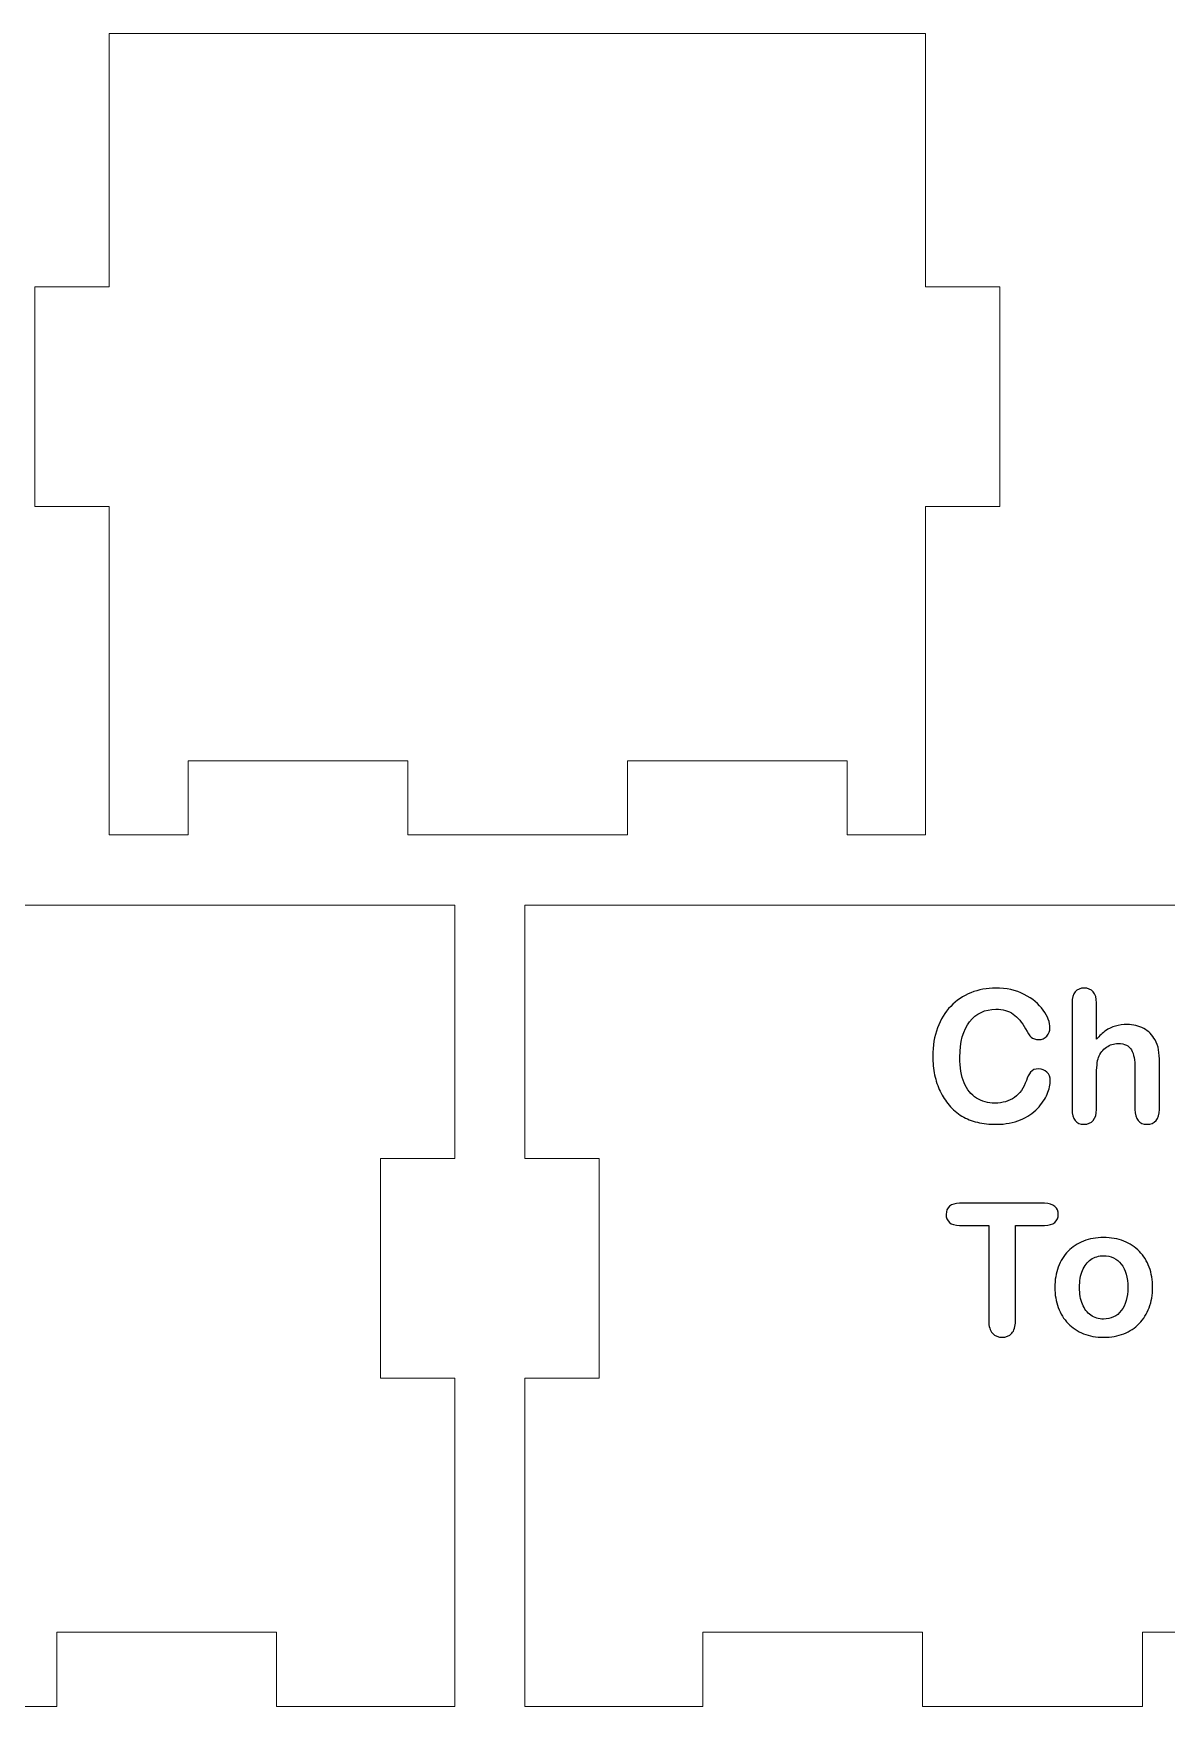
# Model space of a CAD drawing. Header units: inches. Extents: x -11.2 to 11.8, y -8.6 to 8.5.
# Drawn here: x -9.508 to -7.6, y 0.736 to 3.554 of the extents above; entities that cross this region are included whole.
import ezdxf

# ---------------------------------------------------------------- set-up
doc = ezdxf.new("R2010")
doc.units = ezdxf.units.IN
doc.header["$MEASUREMENT"] = 0
doc.layers.add('Tiny token holder', color=7, linetype='Continuous')

msp = doc.modelspace()

# ---------------------------------------------------------------- linework, layer by layer
at = {"layer": 'Tiny token holder', "color": 240, "lineweight": 9}
for points, knots in [([(-8.0055, 2.3291), (-8.0055, 2.3291), (-8.0055, 2.7571), (-8.0055, 2.7571), (-8.0055, 2.7571), (-8.0055, 2.7571), (-7.8805, 2.7571), (-7.8805, 2.7571), (-7.8805, 2.7571), (-7.8805, 2.7571), (-7.8805, 3.1271), (-7.8805, 3.1271), (-7.8805, 3.1271), (-7.8805, 3.1271), (-8.0055, 3.1271), (-8.0055, 3.1271), (-8.0055, 3.1271), (-8.0055, 3.1271), (-8.0055, 3.5541), (-8.0055, 3.5541), (-8.0055, 3.5541), (-8.0055, 3.5541), (-9.3805, 3.5541), (-9.3805, 3.5541), (-9.3805, 3.5541), (-9.3805, 3.5541), (-9.3805, 3.1271), (-9.3805, 3.1271), (-9.3805, 3.1271), (-9.3805, 3.1271), (-9.5055, 3.1271), (-9.5055, 3.1271), (-9.5055, 3.1271), (-9.5055, 3.1271), (-9.5055, 2.7571), (-9.5055, 2.7571), (-9.5055, 2.7571), (-9.5055, 2.7571), (-9.3805, 2.7571), (-9.3805, 2.7571), (-9.3805, 2.7571), (-9.3805, 2.7571), (-9.3805, 2.3291), (-9.3805, 2.3291), (-9.3805, 2.3291), (-9.3805, 2.3291), (-9.3805, 2.2041), (-9.3805, 2.2041), (-9.3805, 2.2041), (-9.3805, 2.2041), (-9.2475, 2.2041), (-9.2475, 2.2041), (-9.2475, 2.2041), (-9.2475, 2.2041), (-9.2475, 2.3291), (-9.2475, 2.3291), (-9.2475, 2.3291), (-9.2475, 2.3291), (-8.8775, 2.3291), (-8.8775, 2.3291), (-8.8775, 2.3291), (-8.8775, 2.3291), (-8.8775, 2.2041), (-8.8775, 2.2041), (-8.8775, 2.2041), (-8.8775, 2.2041), (-8.5075, 2.2041), (-8.5075, 2.2041), (-8.5075, 2.2041), (-8.5075, 2.2041), (-8.5075, 2.3291), (-8.5075, 2.3291), (-8.5075, 2.3291), (-8.5075, 2.3291), (-8.1375, 2.3291), (-8.1375, 2.3291), (-8.1375, 2.3291), (-8.1375, 2.3291), (-8.1375, 2.2041), (-8.1375, 2.2041), (-8.1375, 2.2041), (-8.1375, 2.2041), (-8.0055, 2.2041), (-8.0055, 2.2041), (-8.0055, 2.2041), (-8.0055, 2.2041), (-8.0055, 2.3291), (-8.0055, 2.3291)], [0, 0, 0, 0, 0.043478, 0.043478, 0.043478, 0.043478, 0.086957, 0.086957, 0.086957, 0.086957, 0.130435, 0.130435, 0.130435, 0.130435, 0.173913, 0.173913, 0.173913, 0.173913, 0.217391, 0.217391, 0.217391, 0.217391, 0.26087, 0.26087, 0.26087, 0.26087, 0.304348, 0.304348, 0.304348, 0.304348, 0.347826, 0.347826, 0.347826, 0.347826, 0.391304, 0.391304, 0.391304, 0.391304, 0.434783, 0.434783, 0.434783, 0.434783, 0.478261, 0.478261, 0.478261, 0.478261, 0.521739, 0.521739, 0.521739, 0.521739, 0.565217, 0.565217, 0.565217, 0.565217, 0.608696, 0.608696, 0.608696, 0.608696, 0.652174, 0.652174, 0.652174, 0.652174, 0.695652, 0.695652, 0.695652, 0.695652, 0.73913, 0.73913, 0.73913, 0.73913, 0.782609, 0.782609, 0.782609, 0.782609, 0.826087, 0.826087, 0.826087, 0.826087, 0.869565, 0.869565, 0.869565, 0.869565, 0.913043, 0.913043, 0.913043, 0.913043, 1, 1, 1, 1]), ([(-10.9485, 0.8611), (-10.9485, 0.8611), (-10.5785, 0.8611), (-10.5785, 0.8611), (-10.5785, 0.8611), (-10.5785, 0.8611), (-10.5785, 0.7361), (-10.5785, 0.7361), (-10.5785, 0.7361), (-10.5785, 0.7361), (-10.2085, 0.7361), (-10.2085, 0.7361), (-10.2085, 0.7361), (-10.2085, 0.7361), (-10.2085, 0.8611), (-10.2085, 0.8611), (-10.2085, 0.8611), (-10.2085, 0.8611), (-9.8385, 0.8611), (-9.8385, 0.8611), (-9.8385, 0.8611), (-9.8385, 0.8611), (-9.8385, 0.7361), (-9.8385, 0.7361), (-9.8385, 0.7361), (-9.8385, 0.7361), (-9.4685, 0.7361), (-9.4685, 0.7361), (-9.4685, 0.7361), (-9.4685, 0.7361), (-9.4685, 0.8611), (-9.4685, 0.8611), (-9.4685, 0.8611), (-9.4685, 0.8611), (-9.0985, 0.8611), (-9.0985, 0.8611), (-9.0985, 0.8611), (-9.0985, 0.8611), (-9.0985, 0.7361), (-9.0985, 0.7361), (-9.0985, 0.7361), (-9.0985, 0.7361), (-8.9235, 0.7361), (-8.9235, 0.7361), (-8.9235, 0.7361), (-8.9235, 0.7361), (-8.7985, 0.7361), (-8.7985, 0.7361), (-8.7985, 0.7361), (-8.7985, 0.7361), (-8.7985, 0.8611), (-8.7985, 0.8611), (-8.7985, 0.8611), (-8.7985, 0.8611), (-8.7985, 1.2891), (-8.7985, 1.2891), (-8.7985, 1.2891), (-8.7985, 1.2891), (-8.9235, 1.2891), (-8.9235, 1.2891), (-8.9235, 1.2891), (-8.9235, 1.2891), (-8.9235, 1.6591), (-8.9235, 1.6591), (-8.9235, 1.6591), (-8.9235, 1.6591), (-8.7985, 1.6591), (-8.7985, 1.6591), (-8.7985, 1.6591), (-8.7985, 1.6591), (-8.7985, 2.0861), (-8.7985, 2.0861), (-8.7985, 2.0861), (-8.7985, 2.0861), (-8.9235, 2.0861), (-8.9235, 2.0861), (-8.9235, 2.0861), (-8.9235, 2.0861), (-11.1235, 2.0861), (-11.1235, 2.0861), (-11.1235, 2.0861), (-11.1235, 2.0861), (-11.2485, 2.0861), (-11.2485, 2.0861), (-11.2485, 2.0861), (-11.2485, 2.0861), (-11.2485, 1.6591), (-11.2485, 1.6591), (-11.2485, 1.6591), (-11.2485, 1.6591), (-11.1235, 1.6591), (-11.1235, 1.6591), (-11.1235, 1.6591), (-11.1235, 1.6591), (-11.1235, 1.2891), (-11.1235, 1.2891), (-11.1235, 1.2891), (-11.1235, 1.2891), (-11.2485, 1.2891), (-11.2485, 1.2891), (-11.2485, 1.2891), (-11.2485, 1.2891), (-11.2485, 0.8611), (-11.2485, 0.8611), (-11.2485, 0.8611), (-11.2485, 0.8611), (-11.2485, 0.7361), (-11.2485, 0.7361), (-11.2485, 0.7361), (-11.2485, 0.7361), (-11.1235, 0.7361), (-11.1235, 0.7361), (-11.1235, 0.7361), (-11.1235, 0.7361), (-10.9485, 0.7361), (-10.9485, 0.7361), (-10.9485, 0.7361), (-10.9485, 0.7361), (-10.9485, 0.8611), (-10.9485, 0.8611)], [0, 0, 0, 0, 0.032258, 0.032258, 0.032258, 0.032258, 0.064516, 0.064516, 0.064516, 0.064516, 0.096774, 0.096774, 0.096774, 0.096774, 0.129032, 0.129032, 0.129032, 0.129032, 0.16129, 0.16129, 0.16129, 0.16129, 0.193548, 0.193548, 0.193548, 0.193548, 0.225806, 0.225806, 0.225806, 0.225806, 0.258065, 0.258065, 0.258065, 0.258065, 0.290323, 0.290323, 0.290323, 0.290323, 0.322581, 0.322581, 0.322581, 0.322581, 0.354839, 0.354839, 0.354839, 0.354839, 0.387097, 0.387097, 0.387097, 0.387097, 0.419355, 0.419355, 0.419355, 0.419355, 0.451613, 0.451613, 0.451613, 0.451613, 0.483871, 0.483871, 0.483871, 0.483871, 0.516129, 0.516129, 0.516129, 0.516129, 0.548387, 0.548387, 0.548387, 0.548387, 0.580645, 0.580645, 0.580645, 0.580645, 0.612903, 0.612903, 0.612903, 0.612903, 0.645161, 0.645161, 0.645161, 0.645161, 0.677419, 0.677419, 0.677419, 0.677419, 0.709677, 0.709677, 0.709677, 0.709677, 0.741935, 0.741935, 0.741935, 0.741935, 0.774194, 0.774194, 0.774194, 0.774194, 0.806452, 0.806452, 0.806452, 0.806452, 0.83871, 0.83871, 0.83871, 0.83871, 0.870968, 0.870968, 0.870968, 0.870968, 0.903226, 0.903226, 0.903226, 0.903226, 0.935484, 0.935484, 0.935484, 0.935484, 1, 1, 1, 1]), ([(-8.3805, 0.8611), (-8.3805, 0.8611), (-8.0105, 0.8611), (-8.0105, 0.8611), (-8.0105, 0.8611), (-8.0105, 0.8611), (-8.0105, 0.7361), (-8.0105, 0.7361), (-8.0105, 0.7361), (-8.0105, 0.7361), (-7.6405, 0.7361), (-7.6405, 0.7361), (-7.6405, 0.7361), (-7.6405, 0.7361), (-7.6405, 0.8611), (-7.6405, 0.8611), (-7.6405, 0.8611), (-7.6405, 0.8611), (-7.2705, 0.8611), (-7.2705, 0.8611), (-7.2705, 0.8611), (-7.2705, 0.8611), (-7.2705, 0.7361), (-7.2705, 0.7361), (-7.2705, 0.7361), (-7.2705, 0.7361), (-6.9005, 0.7361), (-6.9005, 0.7361), (-6.9005, 0.7361), (-6.9005, 0.7361), (-6.9005, 0.8611), (-6.9005, 0.8611), (-6.9005, 0.8611), (-6.9005, 0.8611), (-6.5305, 0.8611), (-6.5305, 0.8611), (-6.5305, 0.8611), (-6.5305, 0.8611), (-6.5305, 0.7361), (-6.5305, 0.7361), (-6.5305, 0.7361), (-6.5305, 0.7361), (-6.3555, 0.7361), (-6.3555, 0.7361), (-6.3555, 0.7361), (-6.3555, 0.7361), (-6.2305, 0.7361), (-6.2305, 0.7361), (-6.2305, 0.7361), (-6.2305, 0.7361), (-6.2305, 0.8611), (-6.2305, 0.8611), (-6.2305, 0.8611), (-6.2305, 0.8611), (-6.2305, 1.2891), (-6.2305, 1.2891), (-6.2305, 1.2891), (-6.2305, 1.2891), (-6.3555, 1.2891), (-6.3555, 1.2891), (-6.3555, 1.2891), (-6.3555, 1.2891), (-6.3555, 1.6591), (-6.3555, 1.6591), (-6.3555, 1.6591), (-6.3555, 1.6591), (-6.2305, 1.6591), (-6.2305, 1.6591), (-6.2305, 1.6591), (-6.2305, 1.6591), (-6.2305, 2.0861), (-6.2305, 2.0861), (-6.2305, 2.0861), (-6.2305, 2.0861), (-6.3555, 2.0861), (-6.3555, 2.0861), (-6.3555, 2.0861), (-6.3555, 2.0861), (-8.5555, 2.0861), (-8.5555, 2.0861), (-8.5555, 2.0861), (-8.5555, 2.0861), (-8.6805, 2.0861), (-8.6805, 2.0861), (-8.6805, 2.0861), (-8.6805, 2.0861), (-8.6805, 1.6591), (-8.6805, 1.6591), (-8.6805, 1.6591), (-8.6805, 1.6591), (-8.5555, 1.6591), (-8.5555, 1.6591), (-8.5555, 1.6591), (-8.5555, 1.6591), (-8.5555, 1.2891), (-8.5555, 1.2891), (-8.5555, 1.2891), (-8.5555, 1.2891), (-8.6805, 1.2891), (-8.6805, 1.2891), (-8.6805, 1.2891), (-8.6805, 1.2891), (-8.6805, 0.8611), (-8.6805, 0.8611), (-8.6805, 0.8611), (-8.6805, 0.8611), (-8.6805, 0.7361), (-8.6805, 0.7361), (-8.6805, 0.7361), (-8.6805, 0.7361), (-8.5555, 0.7361), (-8.5555, 0.7361), (-8.5555, 0.7361), (-8.5555, 0.7361), (-8.3805, 0.7361), (-8.3805, 0.7361), (-8.3805, 0.7361), (-8.3805, 0.7361), (-8.3805, 0.8611), (-8.3805, 0.8611)], [0, 0, 0, 0, 0.032258, 0.032258, 0.032258, 0.032258, 0.064516, 0.064516, 0.064516, 0.064516, 0.096774, 0.096774, 0.096774, 0.096774, 0.129032, 0.129032, 0.129032, 0.129032, 0.16129, 0.16129, 0.16129, 0.16129, 0.193548, 0.193548, 0.193548, 0.193548, 0.225806, 0.225806, 0.225806, 0.225806, 0.258065, 0.258065, 0.258065, 0.258065, 0.290323, 0.290323, 0.290323, 0.290323, 0.322581, 0.322581, 0.322581, 0.322581, 0.354839, 0.354839, 0.354839, 0.354839, 0.387097, 0.387097, 0.387097, 0.387097, 0.419355, 0.419355, 0.419355, 0.419355, 0.451613, 0.451613, 0.451613, 0.451613, 0.483871, 0.483871, 0.483871, 0.483871, 0.516129, 0.516129, 0.516129, 0.516129, 0.548387, 0.548387, 0.548387, 0.548387, 0.580645, 0.580645, 0.580645, 0.580645, 0.612903, 0.612903, 0.612903, 0.612903, 0.645161, 0.645161, 0.645161, 0.645161, 0.677419, 0.677419, 0.677419, 0.677419, 0.709677, 0.709677, 0.709677, 0.709677, 0.741935, 0.741935, 0.741935, 0.741935, 0.774194, 0.774194, 0.774194, 0.774194, 0.806452, 0.806452, 0.806452, 0.806452, 0.83871, 0.83871, 0.83871, 0.83871, 0.870968, 0.870968, 0.870968, 0.870968, 0.903226, 0.903226, 0.903226, 0.903226, 0.935484, 0.935484, 0.935484, 0.935484, 1, 1, 1, 1])]:
    msp.add_open_spline(points, degree=3, knots=knots, dxfattribs=at)
at = {"layer": 'Tiny token holder', "color": 250}
for points, knots in [([(-7.7956, 1.7907), (-7.7956, 1.7836), (-7.7973, 1.7759), (-7.8008, 1.7677), (-7.8008, 1.7677), (-7.8042, 1.7595), (-7.8097, 1.7514), (-7.8172, 1.7435), (-7.8172, 1.7435), (-7.8247, 1.7356), (-7.8342, 1.7292), (-7.8458, 1.7242), (-7.8458, 1.7242), (-7.8574, 1.7193), (-7.871, 1.7168), (-7.8864, 1.7168), (-7.8864, 1.7168), (-7.8981, 1.7168), (-7.9087, 1.7179), (-7.9183, 1.7201), (-7.9183, 1.7201), (-7.9279, 1.7224), (-7.9366, 1.7258), (-7.9444, 1.7305), (-7.9444, 1.7305), (-7.9522, 1.7352), (-7.9595, 1.7414), (-7.966, 1.749), (-7.966, 1.749), (-7.9719, 1.756), (-7.9769, 1.7637), (-7.981, 1.7724), (-7.981, 1.7724), (-7.9851, 1.781), (-7.9882, 1.7902), (-7.9903, 1.8), (-7.9903, 1.8), (-7.9924, 1.8098), (-7.9934, 1.8202), (-7.9934, 1.8312), (-7.9934, 1.8312), (-7.9934, 1.849), (-7.9908, 1.8651), (-7.9856, 1.8792), (-7.9856, 1.8792), (-7.9804, 1.8933), (-7.9729, 1.9054), (-7.9633, 1.9154), (-7.9633, 1.9154), (-7.9536, 1.9255), (-7.9423, 1.9331), (-7.9292, 1.9384), (-7.9292, 1.9384), (-7.9162, 1.9436), (-7.9023, 1.9462), (-7.8876, 1.9462), (-7.8876, 1.9462), (-7.8696, 1.9462), (-7.8536, 1.9427), (-7.8396, 1.9355), (-7.8396, 1.9355), (-7.8256, 1.9284), (-7.8148, 1.9195), (-7.8074, 1.9089), (-7.8074, 1.9089), (-7.7999, 1.8984), (-7.7961, 1.8885), (-7.7961, 1.8791), (-7.7961, 1.8791), (-7.7961, 1.8739), (-7.798, 1.8694), (-7.8016, 1.8654), (-7.8016, 1.8654), (-7.8052, 1.8615), (-7.8096, 1.8595), (-7.8148, 1.8595), (-7.8148, 1.8595), (-7.8205, 1.8595), (-7.8249, 1.8609), (-7.8277, 1.8636), (-7.8277, 1.8636), (-7.8306, 1.8664), (-7.8338, 1.8711), (-7.8373, 1.8777), (-7.8373, 1.8777), (-7.8432, 1.8887), (-7.8501, 1.8969), (-7.858, 1.9024), (-7.858, 1.9024), (-7.8659, 1.9078), (-7.8757, 1.9106), (-7.8873, 1.9106), (-7.8873, 1.9106), (-7.9058, 1.9106), (-7.9205, 1.9036), (-7.9314, 1.8896), (-7.9314, 1.8896), (-7.9424, 1.8755), (-7.9478, 1.8556), (-7.9478, 1.8297), (-7.9478, 1.8297), (-7.9478, 1.8125), (-7.9454, 1.7981), (-7.9406, 1.7866), (-7.9406, 1.7866), (-7.9357, 1.7752), (-7.9289, 1.7666), (-7.92, 1.7609), (-7.92, 1.7609), (-7.9111, 1.7553), (-7.9007, 1.7525), (-7.8888, 1.7525), (-7.8888, 1.7525), (-7.8759, 1.7525), (-7.865, 1.7557), (-7.856, 1.7621), (-7.856, 1.7621), (-7.8471, 1.7685), (-7.8404, 1.7779), (-7.8358, 1.7903), (-7.8358, 1.7903), (-7.8339, 1.7962), (-7.8315, 1.8009), (-7.8287, 1.8047), (-7.8287, 1.8047), (-7.8259, 1.8083), (-7.8214, 1.8102), (-7.8151, 1.8102), (-7.8151, 1.8102), (-7.8097, 1.8102), (-7.8051, 1.8083), (-7.8013, 1.8046), (-7.8013, 1.8046), (-7.7975, 1.8008), (-7.7956, 1.7962), (-7.7956, 1.7907)], [0, 0, 0, 0, 0.028571, 0.028571, 0.028571, 0.028571, 0.057143, 0.057143, 0.057143, 0.057143, 0.085714, 0.085714, 0.085714, 0.085714, 0.114286, 0.114286, 0.114286, 0.114286, 0.142857, 0.142857, 0.142857, 0.142857, 0.171429, 0.171429, 0.171429, 0.171429, 0.2, 0.2, 0.2, 0.2, 0.228571, 0.228571, 0.228571, 0.228571, 0.257143, 0.257143, 0.257143, 0.257143, 0.285714, 0.285714, 0.285714, 0.285714, 0.314286, 0.314286, 0.314286, 0.314286, 0.342857, 0.342857, 0.342857, 0.342857, 0.371429, 0.371429, 0.371429, 0.371429, 0.4, 0.4, 0.4, 0.4, 0.428571, 0.428571, 0.428571, 0.428571, 0.457143, 0.457143, 0.457143, 0.457143, 0.485714, 0.485714, 0.485714, 0.485714, 0.514286, 0.514286, 0.514286, 0.514286, 0.542857, 0.542857, 0.542857, 0.542857, 0.571429, 0.571429, 0.571429, 0.571429, 0.6, 0.6, 0.6, 0.6, 0.628571, 0.628571, 0.628571, 0.628571, 0.657143, 0.657143, 0.657143, 0.657143, 0.685714, 0.685714, 0.685714, 0.685714, 0.714286, 0.714286, 0.714286, 0.714286, 0.742857, 0.742857, 0.742857, 0.742857, 0.771429, 0.771429, 0.771429, 0.771429, 0.8, 0.8, 0.8, 0.8, 0.828571, 0.828571, 0.828571, 0.828571, 0.857143, 0.857143, 0.857143, 0.857143, 0.885714, 0.885714, 0.885714, 0.885714, 0.914286, 0.914286, 0.914286, 0.914286, 0.942857, 0.942857, 0.942857, 0.942857, 1, 1, 1, 1]), ([(-7.7178, 1.9211), (-7.7178, 1.9211), (-7.7178, 1.8599), (-7.7178, 1.8599), (-7.7178, 1.8599), (-7.7125, 1.8659), (-7.7074, 1.8707), (-7.7024, 1.8743), (-7.7024, 1.8743), (-7.6974, 1.8778), (-7.6919, 1.8805), (-7.6858, 1.8822), (-7.6858, 1.8822), (-7.6797, 1.884), (-7.6732, 1.8849), (-7.6662, 1.8849), (-7.6662, 1.8849), (-7.6558, 1.8849), (-7.6465, 1.8826), (-7.6383, 1.8782), (-7.6383, 1.8782), (-7.6302, 1.8737), (-7.6238, 1.8673), (-7.6192, 1.8588), (-7.6192, 1.8588), (-7.6162, 1.8539), (-7.6143, 1.8484), (-7.6132, 1.8422), (-7.6132, 1.8422), (-7.6122, 1.8361), (-7.6117, 1.8291), (-7.6117, 1.8211), (-7.6117, 1.8211), (-7.6117, 1.8211), (-7.6117, 1.7419), (-7.6117, 1.7419), (-7.6117, 1.7419), (-7.6117, 1.7337), (-7.6136, 1.7274), (-7.6174, 1.7232), (-7.6174, 1.7232), (-7.6212, 1.7189), (-7.6263, 1.7168), (-7.6325, 1.7168), (-7.6325, 1.7168), (-7.6461, 1.7168), (-7.653, 1.7252), (-7.653, 1.7419), (-7.653, 1.7419), (-7.653, 1.7419), (-7.653, 1.8117), (-7.653, 1.8117), (-7.653, 1.8117), (-7.653, 1.825), (-7.6549, 1.8351), (-7.6589, 1.8422), (-7.6589, 1.8422), (-7.6628, 1.8494), (-7.6703, 1.8529), (-7.6813, 1.8529), (-7.6813, 1.8529), (-7.6886, 1.8529), (-7.6953, 1.8508), (-7.7012, 1.8466), (-7.7012, 1.8466), (-7.7071, 1.8424), (-7.7115, 1.8367), (-7.7144, 1.8295), (-7.7144, 1.8295), (-7.7166, 1.8233), (-7.7178, 1.8124), (-7.7178, 1.7966), (-7.7178, 1.7966), (-7.7178, 1.7966), (-7.7178, 1.7419), (-7.7178, 1.7419), (-7.7178, 1.7419), (-7.7178, 1.7338), (-7.7196, 1.7276), (-7.7233, 1.7233), (-7.7233, 1.7233), (-7.727, 1.719), (-7.7321, 1.7168), (-7.7386, 1.7168), (-7.7386, 1.7168), (-7.7522, 1.7168), (-7.759, 1.7252), (-7.759, 1.7419), (-7.759, 1.7419), (-7.759, 1.7419), (-7.759, 1.9211), (-7.759, 1.9211), (-7.759, 1.9211), (-7.759, 1.9295), (-7.7572, 1.9357), (-7.7536, 1.9399), (-7.7536, 1.9399), (-7.7501, 1.9441), (-7.745, 1.9462), (-7.7386, 1.9462), (-7.7386, 1.9462), (-7.7321, 1.9462), (-7.727, 1.9441), (-7.7233, 1.9399), (-7.7233, 1.9399), (-7.7196, 1.9356), (-7.7178, 1.9294), (-7.7178, 1.9211)], [0, 0, 0, 0, 0.035714, 0.035714, 0.035714, 0.035714, 0.071429, 0.071429, 0.071429, 0.071429, 0.107143, 0.107143, 0.107143, 0.107143, 0.142857, 0.142857, 0.142857, 0.142857, 0.178571, 0.178571, 0.178571, 0.178571, 0.214286, 0.214286, 0.214286, 0.214286, 0.25, 0.25, 0.25, 0.25, 0.285714, 0.285714, 0.285714, 0.285714, 0.321429, 0.321429, 0.321429, 0.321429, 0.357143, 0.357143, 0.357143, 0.357143, 0.392857, 0.392857, 0.392857, 0.392857, 0.428571, 0.428571, 0.428571, 0.428571, 0.464286, 0.464286, 0.464286, 0.464286, 0.5, 0.5, 0.5, 0.5, 0.535714, 0.535714, 0.535714, 0.535714, 0.571429, 0.571429, 0.571429, 0.571429, 0.607143, 0.607143, 0.607143, 0.607143, 0.642857, 0.642857, 0.642857, 0.642857, 0.678571, 0.678571, 0.678571, 0.678571, 0.714286, 0.714286, 0.714286, 0.714286, 0.75, 0.75, 0.75, 0.75, 0.785714, 0.785714, 0.785714, 0.785714, 0.821429, 0.821429, 0.821429, 0.821429, 0.857143, 0.857143, 0.857143, 0.857143, 0.892857, 0.892857, 0.892857, 0.892857, 0.928571, 0.928571, 0.928571, 0.928571, 1, 1, 1, 1]), ([(-7.8053, 1.5465), (-7.8053, 1.5465), (-7.8543, 1.5465), (-7.8543, 1.5465), (-7.8543, 1.5465), (-7.8543, 1.5465), (-7.8543, 1.3854), (-7.8543, 1.3854), (-7.8543, 1.3854), (-7.8543, 1.3761), (-7.8564, 1.3692), (-7.8605, 1.3648), (-7.8605, 1.3648), (-7.8647, 1.3603), (-7.8701, 1.358), (-7.8766, 1.358), (-7.8766, 1.358), (-7.8833, 1.358), (-7.8888, 1.3603), (-7.8929, 1.3649), (-7.8929, 1.3649), (-7.8971, 1.3694), (-7.8992, 1.3762), (-7.8992, 1.3854), (-7.8992, 1.3854), (-7.8992, 1.3854), (-7.8992, 1.5465), (-7.8992, 1.5465), (-7.8992, 1.5465), (-7.8992, 1.5465), (-7.9483, 1.5465), (-7.9483, 1.5465), (-7.9483, 1.5465), (-7.956, 1.5465), (-7.9617, 1.5482), (-7.9654, 1.5516), (-7.9654, 1.5516), (-7.9691, 1.555), (-7.971, 1.5595), (-7.971, 1.5651), (-7.971, 1.5651), (-7.971, 1.5708), (-7.969, 1.5754), (-7.9652, 1.5787), (-7.9652, 1.5787), (-7.9613, 1.5821), (-7.9557, 1.5837), (-7.9483, 1.5837), (-7.9483, 1.5837), (-7.9483, 1.5837), (-7.8053, 1.5837), (-7.8053, 1.5837), (-7.8053, 1.5837), (-7.7975, 1.5837), (-7.7917, 1.582), (-7.7879, 1.5786), (-7.7879, 1.5786), (-7.7841, 1.5751), (-7.7822, 1.5706), (-7.7822, 1.5651), (-7.7822, 1.5651), (-7.7822, 1.5595), (-7.7842, 1.555), (-7.788, 1.5516), (-7.788, 1.5516), (-7.7918, 1.5482), (-7.7976, 1.5465), (-7.8053, 1.5465)], [0, 0, 0, 0, 0.055556, 0.055556, 0.055556, 0.055556, 0.111111, 0.111111, 0.111111, 0.111111, 0.166667, 0.166667, 0.166667, 0.166667, 0.222222, 0.222222, 0.222222, 0.222222, 0.277778, 0.277778, 0.277778, 0.277778, 0.333333, 0.333333, 0.333333, 0.333333, 0.388889, 0.388889, 0.388889, 0.388889, 0.444444, 0.444444, 0.444444, 0.444444, 0.5, 0.5, 0.5, 0.5, 0.555556, 0.555556, 0.555556, 0.555556, 0.611111, 0.611111, 0.611111, 0.611111, 0.666667, 0.666667, 0.666667, 0.666667, 0.722222, 0.722222, 0.722222, 0.722222, 0.777778, 0.777778, 0.777778, 0.777778, 0.833333, 0.833333, 0.833333, 0.833333, 0.888889, 0.888889, 0.888889, 0.888889, 1, 1, 1, 1]), ([(-7.6233, 1.442), (-7.6233, 1.4296), (-7.6252, 1.4183), (-7.6291, 1.4079), (-7.6291, 1.4079), (-7.6329, 1.3976), (-7.6385, 1.3886), (-7.6458, 1.3812), (-7.6458, 1.3812), (-7.653, 1.3737), (-7.6617, 1.368), (-7.6718, 1.364), (-7.6718, 1.364), (-7.6819, 1.3601), (-7.6932, 1.358), (-7.7059, 1.358), (-7.7059, 1.358), (-7.7184, 1.358), (-7.7297, 1.3601), (-7.7396, 1.3641), (-7.7396, 1.3641), (-7.7496, 1.3681), (-7.7583, 1.3739), (-7.7656, 1.3814), (-7.7656, 1.3814), (-7.7729, 1.3889), (-7.7785, 1.3978), (-7.7823, 1.4081), (-7.7823, 1.4081), (-7.786, 1.4183), (-7.788, 1.4296), (-7.788, 1.442), (-7.788, 1.442), (-7.788, 1.4546), (-7.786, 1.466), (-7.7822, 1.4764), (-7.7822, 1.4764), (-7.7783, 1.4868), (-7.7729, 1.4957), (-7.7657, 1.5031), (-7.7657, 1.5031), (-7.7585, 1.5104), (-7.7498, 1.5161), (-7.7396, 1.5201), (-7.7396, 1.5201), (-7.7295, 1.524), (-7.7182, 1.5261), (-7.7059, 1.5261), (-7.7059, 1.5261), (-7.6933, 1.5261), (-7.682, 1.524), (-7.6718, 1.52), (-7.6718, 1.52), (-7.6616, 1.516), (-7.6529, 1.5102), (-7.6456, 1.5027), (-7.6456, 1.5027), (-7.6383, 1.4953), (-7.6328, 1.4864), (-7.629, 1.476), (-7.629, 1.476), (-7.6252, 1.4658), (-7.6233, 1.4544), (-7.6233, 1.442)], [0, 0, 0, 0, 0.058824, 0.058824, 0.058824, 0.058824, 0.117647, 0.117647, 0.117647, 0.117647, 0.176471, 0.176471, 0.176471, 0.176471, 0.235294, 0.235294, 0.235294, 0.235294, 0.294118, 0.294118, 0.294118, 0.294118, 0.352941, 0.352941, 0.352941, 0.352941, 0.411765, 0.411765, 0.411765, 0.411765, 0.470588, 0.470588, 0.470588, 0.470588, 0.529412, 0.529412, 0.529412, 0.529412, 0.588235, 0.588235, 0.588235, 0.588235, 0.647059, 0.647059, 0.647059, 0.647059, 0.705882, 0.705882, 0.705882, 0.705882, 0.764706, 0.764706, 0.764706, 0.764706, 0.823529, 0.823529, 0.823529, 0.823529, 0.882353, 0.882353, 0.882353, 0.882353, 1, 1, 1, 1]), ([(-7.6649, 1.442), (-7.6649, 1.4588), (-7.6686, 1.4719), (-7.676, 1.4813), (-7.676, 1.4813), (-7.6834, 1.4907), (-7.6933, 1.4954), (-7.7059, 1.4954), (-7.7059, 1.4954), (-7.714, 1.4954), (-7.721, 1.4933), (-7.7272, 1.4891), (-7.7272, 1.4891), (-7.7333, 1.4849), (-7.7381, 1.4787), (-7.7414, 1.4706), (-7.7414, 1.4706), (-7.7448, 1.4624), (-7.7464, 1.4528), (-7.7464, 1.442), (-7.7464, 1.442), (-7.7464, 1.4312), (-7.7448, 1.4217), (-7.7415, 1.4137), (-7.7415, 1.4137), (-7.7382, 1.4056), (-7.7335, 1.3994), (-7.7274, 1.3951), (-7.7274, 1.3951), (-7.7214, 1.3908), (-7.7141, 1.3887), (-7.7059, 1.3887), (-7.7059, 1.3887), (-7.6933, 1.3887), (-7.6834, 1.3934), (-7.676, 1.4029), (-7.676, 1.4029), (-7.6686, 1.4123), (-7.6649, 1.4254), (-7.6649, 1.442)], [0, 0, 0, 0, 0.090909, 0.090909, 0.090909, 0.090909, 0.181818, 0.181818, 0.181818, 0.181818, 0.272727, 0.272727, 0.272727, 0.272727, 0.363636, 0.363636, 0.363636, 0.363636, 0.454545, 0.454545, 0.454545, 0.454545, 0.545455, 0.545455, 0.545455, 0.545455, 0.636364, 0.636364, 0.636364, 0.636364, 0.727273, 0.727273, 0.727273, 0.727273, 0.818182, 0.818182, 0.818182, 0.818182, 1, 1, 1, 1])]:
    msp.add_open_spline(points, degree=3, knots=knots, dxfattribs=at)

doc.saveas('drawing.dxf')
